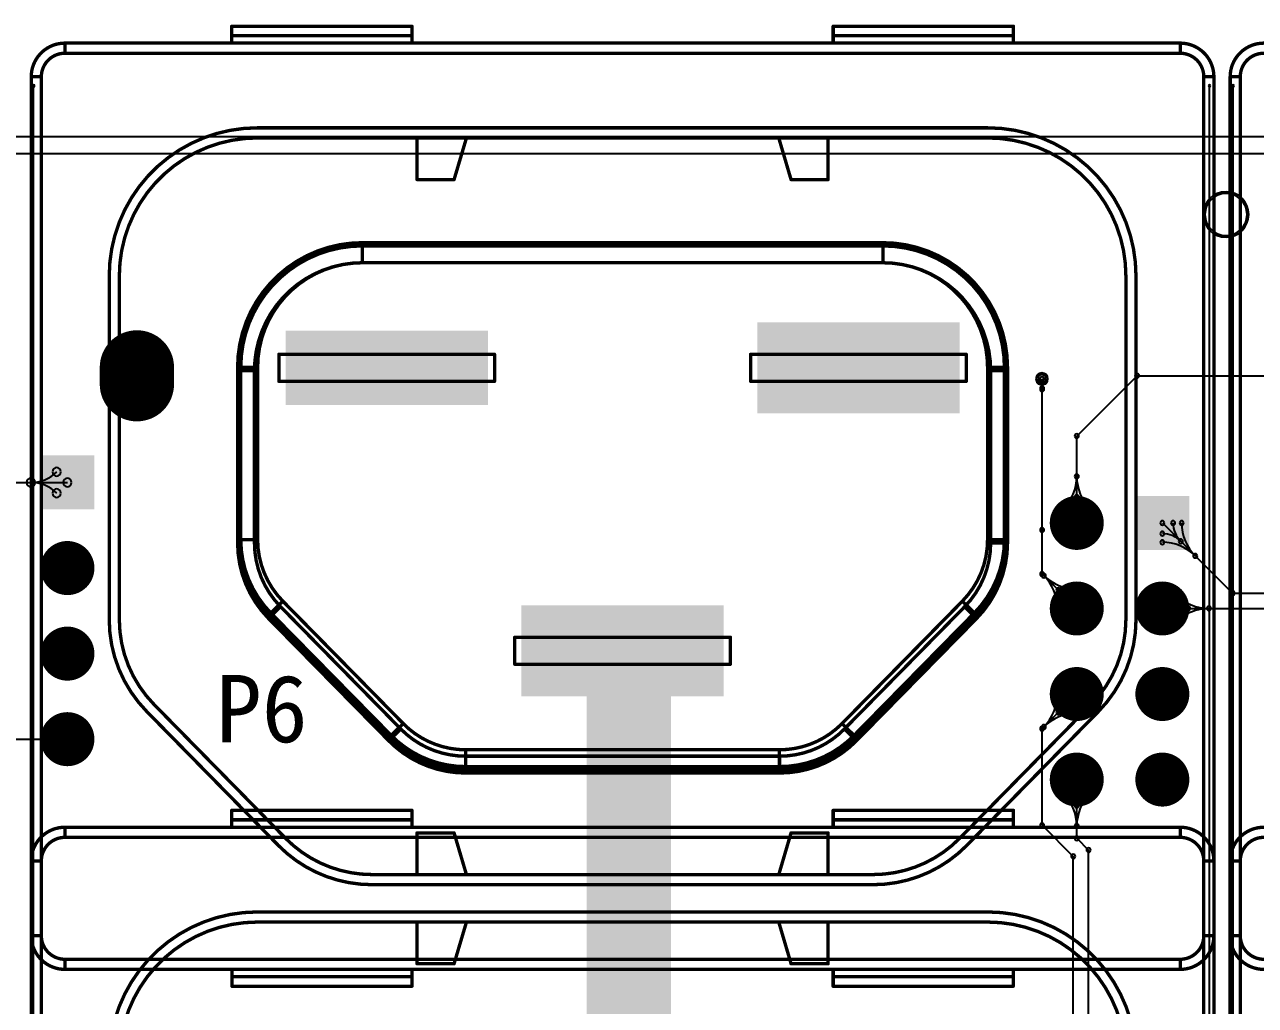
# Model space of a CAD drawing. Header units: inches. Extents: x 32166 to 66782, y 2386 to 7162.
# Drawn here: x 33347.3 to 33493.4, y 3565.2 to 3681.6 of the extents above; entities that cross this region are included whole.
import ezdxf

# ---------------------------------------------------------------- set-up
doc = ezdxf.new("R2010")
doc.units = ezdxf.units.IN
doc.header["$LTSCALE"] = 0.64311
doc.header["$MEASUREMENT"] = 0
for name, color, linetype in [('KEEPOUTLAYER', 6, 'CONTINUOUS'), ('MULTILAYER', 9, 'CONTINUOUS'), ('TOPLAYER', 1, 'CONTINUOUS'), ('TOPOVERLAY', 2, 'CONTINUOUS'), ('TOPSOLDER', 216, 'CONTINUOUS')]:
    doc.layers.add(name, color=color, linetype=linetype)
doc.styles.get("Standard").update_dxf_attribs({"font": 'txt', "width": 0.8})

msp = doc.modelspace()

# ---------------------------------------------------------------- linework, layer by layer
at = {"layer": 'KEEPOUTLAYER'}
msp.add_line((32676.92, 3668.36), (34016.92, 3668.36), dxfattribs=at)
at = {"layer": 'MULTILAYER'}
for points, const_width in [([(33360.58, 3638.92), (33360.58, 3640.92)], 8), ([(33357.66, 3640.52), (33357.66, 3639.32)], 2)]:
    msp.add_lwpolyline(points, dxfattribs=dict(at, const_width=const_width))
for points, const_width in [([(33362.58, 3640.92, 1), (33358.58, 3640.92, 1)], 4), ([(33362.58, 3638.92, 1), (33358.58, 3638.92, 1)], 4), ([(33358.16, 3640.52, 1), (33357.16, 3640.52, 1)], 1), ([(33358.16, 3639.32, 1), (33357.16, 3639.32, 1)], 1), ([(33473.56, 3622.45, 1), (33470.76, 3622.45, 1)], 2.8), ([(33353.73, 3617.09, 1), (33350.93, 3617.09, 1)], 2.8), ([(33473.56, 3612.29, 1), (33470.76, 3612.29, 1)], 2.8), ([(33483.72, 3612.29, 1), (33480.92, 3612.29, 1)], 2.8), ([(33353.73, 3606.93, 1), (33350.93, 3606.93, 1)], 2.8), ([(33473.56, 3602.13, 1), (33470.76, 3602.13, 1)], 2.8), ([(33483.72, 3602.13, 1), (33480.92, 3602.13, 1)], 2.8), ([(33353.73, 3596.77, 1), (33350.93, 3596.77, 1)], 2.8), ([(33473.56, 3591.97, 1), (33470.76, 3591.97, 1)], 2.8), ([(33483.72, 3591.97, 1), (33480.92, 3591.97, 1)], 2.8)]:
    msp.add_lwpolyline(points, format="xyb", close=True, dxfattribs=dict(at, const_width=const_width))
for centre, radius, start, end in [((33489.88, 3659.08), 2.5, 0, 180), ((33489.88, 3659.08), 2.5, 180, 0), ((33468.02, 3639.56), 0.5, 0, 180), ((33468.02, 3639.56), 0.5, 180, 0)]:
    msp.add_arc(centre, radius, start, end, dxfattribs=at)
for points in [[(33457.84, 3645.87), (33434.64, 3645.87), (33457.84, 3635.87), (33434.64, 3635.87)], [(33401.84, 3644.87), (33378.64, 3644.87), (33401.84, 3636.87), (33378.64, 3636.87)], [(33349.53, 3624.45), (33355.13, 3624.45), (33349.53, 3630.05), (33355.13, 3630.05)], [(33479.52, 3619.65), (33485.12, 3619.65), (33479.52, 3625.25), (33485.12, 3625.25)], [(33406.64, 3602.27), (33429.84, 3602.27), (33406.64, 3612.27), (33429.84, 3612.27)]]:
    msp.add_solid(points, dxfattribs=at)
at = {"layer": 'TOPLAYER'}
for p, q in [((33342.59, 3666.31), (33970.69, 3666.31)), ((33472.16, 3632.76), (33479.32, 3639.92)), ((33479.32, 3639.92), (33494.4, 3639.92)), ((33468.02, 3639.56), (33468.05, 3639.54)), ((33468.05, 3621.6), (33468.05, 3639.54)), ((33472.16, 3622.45), (33472.16, 3632.76)), ((33342.17, 3627.25), (33352.33, 3627.25)), ((33482.32, 3622.45), (33490.66, 3614.11)), ((33468.05, 3616.4), (33468.05, 3621.6)), ((33468.05, 3616.4), (33472.16, 3612.29)), ((33490.66, 3614.11), (33502.73, 3614.11)), ((33482.32, 3612.29), (33503.49, 3612.29)), ((33468.05, 3598.02), (33472.16, 3602.13)), ((33468.05, 3586.54), (33468.05, 3598.02)), ((33342.17, 3596.77), (33352.33, 3596.77)), ((33472.16, 3585), (33472.16, 3591.97)), ((33468.05, 3586.54), (33471.74, 3582.85)), ((33472.16, 3585), (33473.56, 3583.6)), ((33471.74, 3551.94), (33471.74, 3582.85)), ((33473.56, 3546.64), (33473.56, 3583.6))]:
    msp.add_line(p, q, dxfattribs=at)
for points, const_width in [([(33360.58, 3638.92), (33360.58, 3640.92)], 8), ([(33357.66, 3640.52), (33357.66, 3639.32)], 2)]:
    msp.add_lwpolyline(points, dxfattribs=dict(at, const_width=const_width))
for points, const_width in [([(33362.58, 3640.92, 1), (33358.58, 3640.92, 1)], 4), ([(33362.58, 3638.92, 1), (33358.58, 3638.92, 1)], 4), ([(33358.16, 3640.52, 1), (33357.16, 3640.52, 1)], 1), ([(33358.16, 3639.32, 1), (33357.16, 3639.32, 1)], 1), ([(33473.56, 3622.45, 1), (33470.76, 3622.45, 1)], 2.8), ([(33353.73, 3617.09, 1), (33350.93, 3617.09, 1)], 2.8), ([(33473.56, 3612.29, 1), (33470.76, 3612.29, 1)], 2.8), ([(33483.72, 3612.29, 1), (33480.92, 3612.29, 1)], 2.8), ([(33353.73, 3606.93, 1), (33350.93, 3606.93, 1)], 2.8), ([(33473.56, 3602.13, 1), (33470.76, 3602.13, 1)], 2.8), ([(33483.72, 3602.13, 1), (33480.92, 3602.13, 1)], 2.8), ([(33353.73, 3596.77, 1), (33350.93, 3596.77, 1)], 2.8), ([(33473.56, 3591.97, 1), (33470.76, 3591.97, 1)], 2.8), ([(33483.72, 3591.97, 1), (33480.92, 3591.97, 1)], 2.8)]:
    msp.add_lwpolyline(points, format="xyb", close=True, dxfattribs=dict(at, const_width=const_width))
for centre, radius, start, end in [((33489.88, 3659.08), 2.5, 0, 180), ((33489.88, 3659.08), 2.5, 180, 0), ((33468.02, 3639.56), 0.5, 0, 180), ((33468.02, 3639.56), 0.254, 0, 180), ((33468.05, 3639.54), 0.254, 0, 180), ((33468.05, 3639.54), 0.254, 0, 180), ((33479.32, 3639.92), 0.254, 0, 180), ((33479.32, 3639.92), 0.254, 0, 180), ((33479.32, 3639.92), 0.254, 180, 0), ((33479.32, 3639.92), 0.254, 180, 0), ((33467.67, 3639.22), 0.254, 0, 180), ((33467.67, 3639.22), 0.254, 180, 0), ((33468.02, 3639.56), 0.5, 180, 0), ((33466.77, 3638.31), 1.29, 0.0002, 45.0002), ((33468.02, 3639.56), 0.254, 180, 0), ((33468.05, 3639.54), 0.254, 180, 0), ((33468.05, 3639.54), 0.254, 180, 0), ((33468.05, 3638.45), 0.254, 0, 180), ((33468.05, 3638.31), 0.254, 0, 180), ((33468.05, 3638.45), 0.254, 180, 0), ((33468.05, 3638.31), 0.254, 180, 0), ((33469.14, 3638.45), 1.09, 134.9997, 179.9997), ((33468.37, 3639.22), 0.254, 0, 180), ((33468.37, 3639.22), 0.254, 180, 0), ((33472.16, 3632.76), 0.254, 0, 180), ((33472.16, 3632.76), 0.254, 0, 180), ((33472.16, 3632.76), 0.254, 180, 0), ((33472.16, 3632.76), 0.254, 180, 0), ((33347.99, 3631.6), 4.35, 270.0001, 315.0001), ((33347.99, 3631.6), 4.35, 270.0001, 315.0001), ((33351.06, 3628.52), 0.5, 0, 180), ((33351.06, 3628.52), 0.5, 0, 180), ((33351.06, 3628.52), 0.5, 180, 0), ((33351.06, 3628.52), 0.5, 180, 0), ((33466.63, 3627.99), 5.53, 315, 0), ((33472.16, 3627.99), 0.254, 0, 180), ((33472.16, 3627.99), 0.254, 0, 180), ((33472.16, 3627.99), 0.254, 180, 0), ((33472.16, 3627.99), 0.254, 180, 0), ((33477.69, 3627.99), 5.53, 180, 225), ((33347.99, 3627.25), 0.5, 0, 180), ((33347.99, 3627.25), 0.5, 0, 180), ((33347.99, 3627.25), 0.5, 0, 180), ((33347.99, 3627.25), 0.5, 0, 180), ((33347.99, 3627.25), 0.5, 180, 0), ((33347.99, 3627.25), 0.5, 180, 0), ((33347.99, 3627.25), 0.5, 180, 0), ((33347.99, 3627.25), 0.5, 180, 0), ((33347.99, 3622.91), 4.35, 44.9999, 89.9999), ((33347.99, 3622.91), 4.35, 44.9999, 89.9999), ((33351.06, 3625.98), 0.5, 0, 180), ((33351.06, 3625.98), 0.5, 0, 180), ((33352.33, 3627.25), 0.5, 0, 180), ((33352.33, 3627.25), 0.5, 180, 0), ((33351.06, 3625.98), 0.5, 180, 0), ((33351.06, 3625.98), 0.5, 180, 0), ((33469.08, 3625.53), 3.08, 314.9998, 359.9998), ((33472.16, 3625.53), 0.254, 0, 180), ((33472.16, 3625.53), 0.254, 0, 180), ((33472.16, 3625.53), 0.254, 180, 0), ((33472.16, 3625.53), 0.254, 180, 0), ((33475.24, 3625.53), 3.08, 180.0002, 225.0002), ((33470.54, 3624.07), 0.254, 0, 180), ((33470.54, 3624.07), 0.254, 180, 0), ((33471.26, 3623.35), 0.254, 0, 180), ((33473.06, 3623.35), 0.254, 0, 180), ((33473.78, 3624.07), 0.254, 0, 180), ((33473.78, 3624.07), 0.254, 180, 0), ((33471.26, 3623.35), 0.254, 180, 0), ((33472.16, 3622.45), 0.254, 0, 180), ((33472.16, 3622.45), 0.254, 180, 0), ((33473.06, 3623.35), 0.254, 180, 0), ((33482.32, 3622.45), 0.254, 0, 180), ((33482.32, 3622.45), 0.254, 180, 0), ((33483.59, 3622.45), 0.254, 0, 180), ((33483.59, 3622.45), 0.254, 180, 0), ((33486.68, 3622.45), 3.08, 180.0002, 225.0002), ((33484.61, 3622.45), 0.254, 0, 180), ((33484.61, 3622.45), 0.254, 180, 0), ((33490.14, 3622.45), 5.53, 180, 225), ((33468.05, 3621.6), 0.254, 0, 180), ((33468.05, 3621.6), 0.254, 0, 180), ((33468.05, 3621.6), 0.254, 180, 0), ((33468.05, 3621.6), 0.254, 180, 0), ((33482.32, 3621.18), 0.254, 0, 180), ((33482.32, 3621.18), 0.254, 180, 0), ((33482.32, 3618.1), 3.08, 44.9998, 89.9998), ((33482.32, 3620.16), 0.254, 0, 180), ((33482.32, 3620.16), 0.254, 180, 0), ((33482.32, 3614.63), 5.53, 45, 90), ((33484.5, 3620.27), 0.254, 0, 180), ((33484.5, 3620.27), 0.254, 0, 180), ((33484.5, 3620.27), 0.254, 180, 0), ((33484.5, 3620.27), 0.254, 180, 0), ((33486.23, 3618.54), 0.254, 0, 180), ((33486.23, 3618.54), 0.254, 0, 180), ((33486.23, 3618.54), 0.254, 180, 0), ((33486.23, 3618.54), 0.254, 180, 0), ((33468.05, 3616.4), 0.254, 0, 180), ((33468.05, 3616.4), 0.254, 0, 180), ((33468.05, 3616.4), 0.254, 180, 0), ((33468.05, 3616.4), 0.254, 180, 0), ((33468.25, 3616.2), 0.254, 0, 180), ((33468.25, 3616.2), 0.254, 0, 180), ((33468.25, 3616.2), 0.254, 180, 0), ((33468.25, 3616.2), 0.254, 180, 0), ((33472.16, 3620.12), 5.53, 225, 270), ((33464.33, 3612.29), 5.53, 360, 45), ((33472.16, 3614.58), 0.254, 0, 180), ((33469.98, 3614.47), 0.254, 0, 180), ((33469.98, 3614.47), 0.254, 0, 180), ((33469.98, 3614.47), 0.254, 180, 0), ((33469.98, 3614.47), 0.254, 180, 0), ((33472.16, 3616.65), 3.08, 224.9998, 269.9998), ((33467.8, 3612.29), 3.08, 0.0002, 45.0002), ((33472.16, 3614.58), 0.254, 180, 0), ((33472.16, 3613.57), 0.254, 0, 180), ((33472.16, 3613.57), 0.254, 180, 0), ((33483.22, 3613.19), 0.254, 0, 180), ((33483.94, 3613.91), 0.254, 0, 180), ((33483.94, 3613.91), 0.254, 180, 0), ((33487.85, 3617.83), 5.53, 225, 270), ((33490.66, 3614.11), 0.254, 0, 180), ((33490.66, 3614.11), 0.254, 0, 180), ((33490.66, 3614.11), 0.254, 180, 0), ((33490.66, 3614.11), 0.254, 180, 0), ((33469.87, 3612.29), 0.254, 0, 180), ((33469.87, 3612.29), 0.254, 180, 0), ((33470.88, 3612.29), 0.254, 0, 180), ((33470.88, 3612.29), 0.254, 180, 0), ((33472.16, 3612.29), 0.254, 0, 180), ((33472.16, 3612.29), 0.254, 180, 0), ((33482.32, 3612.29), 0.254, 0, 180), ((33482.32, 3612.29), 0.254, 180, 0), ((33483.22, 3613.19), 0.254, 180, 0), ((33485.4, 3615.37), 3.08, 224.9998, 269.9998), ((33485.4, 3609.21), 3.08, 90.0002, 135.0002), ((33487.85, 3606.76), 5.53, 90, 135), ((33485.4, 3612.29), 0.254, 0, 180), ((33485.4, 3612.29), 0.254, 0, 180), ((33485.4, 3612.29), 0.254, 180, 0), ((33485.4, 3612.29), 0.254, 180, 0), ((33487.85, 3612.29), 0.254, 0, 180), ((33487.85, 3612.29), 0.254, 0, 180), ((33487.85, 3612.29), 0.254, 180, 0), ((33487.85, 3612.29), 0.254, 180, 0), ((33483.22, 3611.39), 0.254, 0, 180), ((33483.22, 3611.39), 0.254, 180, 0), ((33483.94, 3610.67), 0.254, 0, 180), ((33483.94, 3610.67), 0.254, 180, 0), ((33464.33, 3602.13), 5.53, 315, 0), ((33469.87, 3602.13), 0.254, 0, 180), ((33469.87, 3602.13), 0.254, 180, 0), ((33467.8, 3602.13), 3.08, 314.9998, 359.9998), ((33470.88, 3602.13), 0.254, 0, 180), ((33470.88, 3602.13), 0.254, 180, 0), ((33472.16, 3602.13), 0.254, 0, 180), ((33472.16, 3602.13), 0.254, 180, 0), ((33469.98, 3599.95), 0.254, 0, 180), ((33469.98, 3599.95), 0.254, 0, 180), ((33472.16, 3597.78), 3.08, 90.0002, 135.0002), ((33472.16, 3600.86), 0.254, 0, 180), ((33472.16, 3600.86), 0.254, 180, 0), ((33472.16, 3594.31), 5.53, 90, 135), ((33469.98, 3599.95), 0.254, 180, 0), ((33469.98, 3599.95), 0.254, 180, 0), ((33472.16, 3599.84), 0.254, 0, 180), ((33472.16, 3599.84), 0.254, 180, 0), ((33352.33, 3596.77), 1.2, 0, 180), ((33468.05, 3598.02), 0.254, 0, 180), ((33468.05, 3598.02), 0.254, 0, 180), ((33468.05, 3598.02), 0.254, 180, 0), ((33468.05, 3598.02), 0.254, 180, 0), ((33468.25, 3598.22), 0.254, 0, 180), ((33468.25, 3598.22), 0.254, 0, 180), ((33468.25, 3598.22), 0.254, 180, 0), ((33468.25, 3598.22), 0.254, 180, 0), ((33352.33, 3596.77), 1.2, 180, 0), ((33472.16, 3591.97), 0.254, 0, 180), ((33472.16, 3591.97), 0.254, 180, 0), ((33470.54, 3590.35), 0.254, 0, 180), ((33470.54, 3590.35), 0.254, 180, 0), ((33466.63, 3586.44), 5.53, 360, 45), ((33471.26, 3591.07), 0.254, 0, 180), ((33471.26, 3591.07), 0.254, 180, 0), ((33469.08, 3588.89), 3.08, 0.0002, 45.0002), ((33475.24, 3588.89), 3.08, 134.9998, 179.9998), ((33477.69, 3586.44), 5.53, 135, 180), ((33473.06, 3591.07), 0.254, 0, 180), ((33473.06, 3591.07), 0.254, 180, 0), ((33473.78, 3590.35), 0.254, 0, 180), ((33473.78, 3590.35), 0.254, 180, 0), ((33472.16, 3588.89), 0.254, 0, 180), ((33472.16, 3588.89), 0.254, 0, 180), ((33472.16, 3588.89), 0.254, 180, 0), ((33472.16, 3588.89), 0.254, 180, 0), ((33468.05, 3586.54), 0.254, 0, 180), ((33468.05, 3586.54), 0.254, 0, 180), ((33468.05, 3586.54), 0.254, 180, 0), ((33468.05, 3586.54), 0.254, 180, 0), ((33472.16, 3586.44), 0.254, 0, 180), ((33472.16, 3586.44), 0.254, 0, 180), ((33472.16, 3586.44), 0.254, 180, 0), ((33472.16, 3586.44), 0.254, 180, 0), ((33472.16, 3585), 0.254, 0, 180), ((33472.16, 3585), 0.254, 0, 180), ((33472.16, 3585), 0.254, 180, 0), ((33472.16, 3585), 0.254, 180, 0), ((33471.74, 3582.85), 0.254, 0, 180), ((33471.74, 3582.85), 0.254, 0, 180), ((33471.74, 3582.85), 0.254, 180, 0), ((33471.74, 3582.85), 0.254, 180, 0), ((33473.56, 3583.6), 0.254, 0, 180), ((33473.56, 3583.6), 0.254, 0, 180), ((33473.56, 3583.6), 0.254, 180, 0), ((33473.56, 3583.6), 0.254, 180, 0)]:
    msp.add_arc(centre, radius, start, end, dxfattribs=at)
for points in [[(33457.84, 3645.87), (33434.64, 3645.87), (33457.84, 3635.87), (33434.64, 3635.87)], [(33401.84, 3644.87), (33378.64, 3644.87), (33401.84, 3636.87), (33378.64, 3636.87)], [(33349.53, 3624.45), (33355.13, 3624.45), (33349.53, 3630.05), (33355.13, 3630.05)], [(33479.52, 3619.65), (33485.12, 3619.65), (33479.52, 3625.25), (33485.12, 3625.25)], [(33406.64, 3602.27), (33429.84, 3602.27), (33406.64, 3612.27), (33429.84, 3612.27)], [(33413.97, 3516.37), (33423.97, 3516.37), (33413.97, 3608.37), (33423.97, 3608.37)]]:
    msp.add_solid(points, dxfattribs=at)
at = {"layer": 'TOPOVERLAY'}
for p, q in [((33348.32, 3478.36), (33348.32, 3674.36)), ((33487.92, 3478.36), (33487.92, 3674.36)), ((33490.72, 3478.36), (33490.72, 3674.36))]:
    msp.add_line(p, q, dxfattribs=at)
at = {"layer": 'TOPOVERLAY', "const_width": 0.4}
for points in [[(33371.84, 3679.43), (33371.84, 3681.43)], [(33371.84, 3681.43), (33393.24, 3681.43)], [(33371.84, 3680.31), (33393.24, 3680.31)], [(33393.24, 3679.43), (33393.24, 3681.43)], [(33443.24, 3679.43), (33443.24, 3681.43)], [(33443.24, 3681.43), (33464.64, 3681.43)], [(33443.24, 3680.31), (33464.64, 3680.31)], [(33464.64, 3679.43), (33464.64, 3681.43)], [(33352.04, 3678.23), (33352.04, 3679.43)], [(33352.04, 3679.43), (33484.44, 3679.43)], [(33484.44, 3678.23), (33484.44, 3679.43)], [(33352.04, 3678.23), (33484.44, 3678.23)], [(33348.04, 3573.43), (33348.04, 3675.43)], [(33348.04, 3675.43), (33349.24, 3675.43)], [(33349.24, 3573.43), (33349.24, 3675.43)], [(33487.24, 3573.43), (33487.24, 3675.43)], [(33487.24, 3675.43), (33488.44, 3675.43)], [(33488.44, 3573.43), (33488.44, 3675.43)], [(33490.37, 3573.43), (33490.37, 3675.43)], [(33490.37, 3675.43), (33491.57, 3675.43)], [(33491.57, 3573.43), (33491.57, 3675.43)], [(33374.88, 3669.37), (33461.6, 3669.37)], [(33374.88, 3668.17), (33461.6, 3668.17)], [(33393.84, 3663.23), (33393.84, 3668.11)], [(33398.24, 3663.23), (33399.69, 3668.11)], [(33436.8, 3668.11), (33438.24, 3663.23)], [(33442.64, 3663.23), (33442.64, 3668.11)], [(33393.84, 3663.23), (33398.24, 3663.23)], [(33438.24, 3663.23), (33442.64, 3663.23)], [(33387.34, 3653.35), (33387.34, 3655.73)], [(33387.34, 3655.73), (33449.14, 3655.73)], [(33449.14, 3653.35), (33449.14, 3655.73)], [(33387.34, 3655.35), (33449.14, 3655.35)], [(33387.34, 3653.35), (33387.34, 3655.35)], [(33387.34, 3655.35), (33449.14, 3655.35)], [(33449.14, 3653.35), (33449.14, 3655.35)], [(33387.34, 3653.35), (33449.14, 3653.35)], [(33387.34, 3653.35), (33449.14, 3653.35)], [(33357.3, 3610.96), (33357.3, 3651.79)], [(33358.5, 3610.96), (33358.5, 3651.79)], [(33477.99, 3610.96), (33477.99, 3651.79)], [(33479.19, 3610.96), (33479.19, 3651.79)], [(33377.44, 3639.27), (33377.44, 3642.47)], [(33377.44, 3642.47), (33403.04, 3642.47)], [(33403.04, 3639.27), (33403.04, 3642.47)], [(33433.44, 3639.27), (33433.44, 3642.47)], [(33433.44, 3642.47), (33459.04, 3642.47)], [(33459.04, 3639.27), (33459.04, 3642.47)], [(33372.54, 3620.47), (33372.54, 3640.93)], [(33372.54, 3640.93), (33374.92, 3640.93)], [(33372.92, 3620.47), (33372.92, 3640.93)], [(33374.92, 3620.47), (33374.92, 3640.93)], [(33461.57, 3620.47), (33461.57, 3640.93)], [(33461.57, 3640.93), (33463.94, 3640.93)], [(33463.57, 3620.47), (33463.57, 3640.93)], [(33463.94, 3620.47), (33463.94, 3640.93)], [(33372.54, 3620.07), (33372.54, 3640.55)], [(33372.54, 3640.55), (33374.54, 3640.55)], [(33374.54, 3620.07), (33374.54, 3640.55)], [(33461.94, 3620.07), (33461.94, 3640.55)], [(33461.94, 3640.55), (33463.94, 3640.55)], [(33463.94, 3620.07), (33463.94, 3640.55)], [(33377.44, 3639.27), (33403.04, 3639.27)], [(33433.44, 3639.27), (33459.04, 3639.27)], [(33372.54, 3620.47), (33374.92, 3620.47)], [(33461.57, 3620.47), (33463.94, 3620.47)], [(33461.94, 3620.07), (33463.94, 3620.07)], [(33376.21, 3611.49), (33377.91, 3613.16)], [(33377.91, 3613.16), (33392.2, 3598.62)], [(33444.29, 3598.62), (33458.58, 3613.16)], [(33458.58, 3613.16), (33460.27, 3611.49)], [(33376.21, 3611.1), (33377.64, 3612.5)], [(33376.48, 3611.76), (33390.77, 3597.22)], [(33377.64, 3612.5), (33391.91, 3597.98)], [(33444.58, 3597.98), (33458.85, 3612.5)], [(33445.72, 3597.22), (33460, 3611.76)], [(33458.85, 3612.5), (33460.27, 3611.1)], [(33376.21, 3611.49), (33390.5, 3596.96)], [(33376.21, 3611.1), (33390.48, 3596.58)], [(33445.99, 3596.96), (33460.27, 3611.49)], [(33446.01, 3596.58), (33460.27, 3611.1)], [(33405.44, 3605.67), (33405.44, 3608.87)], [(33405.44, 3608.87), (33431.04, 3608.87)], [(33431.04, 3605.67), (33431.04, 3608.87)], [(33405.44, 3605.67), (33431.04, 3605.67)], [(33361.77, 3600.04), (33377.38, 3584.15)], [(33362.63, 3600.88), (33378.24, 3584.99)], [(33458.25, 3584.99), (33473.86, 3600.88)], [(33459.1, 3584.15), (33474.72, 3600.04)], [(33390.5, 3596.96), (33392.2, 3598.62)], [(33444.29, 3598.62), (33445.99, 3596.96)], [(33390.48, 3596.58), (33391.91, 3597.98)], [(33444.58, 3597.98), (33446.01, 3596.58)], [(33399.61, 3592.75), (33399.61, 3594.75)], [(33399.61, 3594.75), (33436.88, 3594.75)], [(33399.63, 3593.13), (33399.63, 3595.51)], [(33399.63, 3595.51), (33436.86, 3595.51)], [(33436.86, 3593.13), (33436.86, 3595.51)], [(33436.88, 3592.75), (33436.88, 3594.75)], [(33399.61, 3592.75), (33436.88, 3592.75)], [(33399.63, 3593.51), (33436.86, 3593.51)], [(33399.63, 3593.13), (33436.86, 3593.13)], [(33371.84, 3586.31), (33371.84, 3588.31)], [(33371.84, 3588.31), (33393.24, 3588.31)], [(33393.24, 3586.31), (33393.24, 3588.31)], [(33443.24, 3586.31), (33443.24, 3588.31)], [(33443.24, 3588.31), (33464.64, 3588.31)], [(33464.64, 3586.31), (33464.64, 3588.31)], [(33371.84, 3587.19), (33393.24, 3587.19)], [(33443.24, 3587.19), (33464.64, 3587.19)], [(33352.04, 3585.11), (33352.04, 3586.31)], [(33352.04, 3586.31), (33484.44, 3586.31)], [(33393.84, 3580.74), (33393.84, 3585.63)], [(33393.84, 3585.63), (33398.24, 3585.63)], [(33398.24, 3585.63), (33399.69, 3580.74)], [(33436.8, 3580.74), (33438.24, 3585.63)], [(33438.24, 3585.63), (33442.64, 3585.63)], [(33442.64, 3580.74), (33442.64, 3585.63)], [(33484.44, 3585.11), (33484.44, 3586.31)], [(33352.04, 3585.11), (33484.44, 3585.11)], [(33348.04, 3480.31), (33348.04, 3582.31)], [(33348.04, 3582.31), (33349.24, 3582.31)], [(33349.24, 3480.31), (33349.24, 3582.31)], [(33487.24, 3480.31), (33487.24, 3582.31)], [(33487.24, 3582.31), (33488.44, 3582.31)], [(33488.44, 3480.31), (33488.44, 3582.31)], [(33490.37, 3480.31), (33490.37, 3582.31)], [(33490.37, 3582.31), (33491.57, 3582.31)], [(33491.57, 3480.31), (33491.57, 3582.31)], [(33388.5, 3580.69), (33447.99, 3580.69)], [(33388.5, 3579.49), (33447.99, 3579.49)], [(33374.88, 3576.25), (33461.6, 3576.25)], [(33374.88, 3575.05), (33461.6, 3575.05)], [(33393.84, 3570.11), (33393.84, 3574.99)], [(33398.24, 3570.11), (33399.69, 3574.99)], [(33436.8, 3574.99), (33438.24, 3570.11)], [(33442.64, 3570.11), (33442.64, 3574.99)], [(33348.04, 3573.43), (33349.24, 3573.43)], [(33487.24, 3573.43), (33488.44, 3573.43)], [(33490.37, 3573.43), (33491.57, 3573.43)], [(33352.04, 3570.63), (33484.44, 3570.63)], [(33352.04, 3569.43), (33352.04, 3570.63)], [(33352.04, 3569.43), (33484.44, 3569.43)], [(33371.87, 3568.55), (33371.87, 3569.43)], [(33393.24, 3567.43), (33393.24, 3569.43)], [(33393.84, 3570.11), (33398.24, 3570.11)], [(33438.24, 3570.11), (33442.64, 3570.11)], [(33443.24, 3567.43), (33443.24, 3569.43)], [(33464.62, 3568.55), (33464.62, 3569.43)], [(33484.44, 3569.43), (33484.44, 3570.63)], [(33371.87, 3567.43), (33371.87, 3568.55)], [(33371.87, 3568.55), (33393.24, 3568.55)], [(33443.24, 3568.55), (33464.62, 3568.55)], [(33464.62, 3567.43), (33464.62, 3568.55)], [(33371.87, 3567.43), (33393.24, 3567.43)], [(33443.24, 3567.43), (33464.62, 3567.43)]]:
    msp.add_lwpolyline(points, dxfattribs=at)
at = {"layer": 'TOPOVERLAY', "const_width": 0.2}
for points in [[(33371.74, 3681.43, 1), (33371.94, 3681.43, 1)], [(33371.74, 3681.43, 1), (33371.94, 3681.43, 1)], [(33371.74, 3680.31, 1), (33371.94, 3680.31, 1)], [(33393.14, 3681.43, 1), (33393.34, 3681.43, 1)], [(33393.14, 3681.43, 1), (33393.34, 3681.43, 1)], [(33393.14, 3680.31, 1), (33393.34, 3680.31, 1)], [(33443.14, 3681.43, 1), (33443.34, 3681.43, 1)], [(33443.14, 3681.43, 1), (33443.34, 3681.43, 1)], [(33443.14, 3680.31, 1), (33443.34, 3680.31, 1)], [(33464.54, 3681.43, 1), (33464.74, 3681.43, 1)], [(33464.54, 3681.43, 1), (33464.74, 3681.43, 1)], [(33464.54, 3680.31, 1), (33464.74, 3680.31, 1)], [(33351.94, 3679.43, 1), (33352.14, 3679.43, 1)], [(33351.94, 3679.43, 1), (33352.14, 3679.43, 1)], [(33351.94, 3679.43, 1), (33352.14, 3679.43, 1)], [(33371.74, 3679.43, 1), (33371.94, 3679.43, 1)], [(33393.14, 3679.43, 1), (33393.34, 3679.43, 1)], [(33443.14, 3679.43, 1), (33443.34, 3679.43, 1)], [(33464.54, 3679.43, 1), (33464.74, 3679.43, 1)], [(33484.34, 3679.43, 1), (33484.54, 3679.43, 1)], [(33484.34, 3679.43, 1), (33484.54, 3679.43, 1)], [(33484.34, 3679.43, 1), (33484.54, 3679.43, 1)], [(33351.94, 3678.23, 1), (33352.14, 3678.23, 1)], [(33351.94, 3678.23, 1), (33352.14, 3678.23, 1)], [(33351.94, 3678.23, 1), (33352.14, 3678.23, 1)], [(33484.34, 3678.23, 1), (33484.54, 3678.23, 1)], [(33484.34, 3678.23, 1), (33484.54, 3678.23, 1)], [(33484.34, 3678.23, 1), (33484.54, 3678.23, 1)], [(33347.94, 3675.43, 1), (33348.14, 3675.43, 1)], [(33347.94, 3675.43, 1), (33348.14, 3675.43, 1)], [(33347.94, 3675.43, 1), (33348.14, 3675.43, 1)], [(33349.14, 3675.43, 1), (33349.34, 3675.43, 1)], [(33349.14, 3675.43, 1), (33349.34, 3675.43, 1)], [(33349.14, 3675.43, 1), (33349.34, 3675.43, 1)], [(33487.14, 3675.43, 1), (33487.34, 3675.43, 1)], [(33487.14, 3675.43, 1), (33487.34, 3675.43, 1)], [(33487.14, 3675.43, 1), (33487.34, 3675.43, 1)], [(33488.34, 3675.43, 1), (33488.54, 3675.43, 1)], [(33488.34, 3675.43, 1), (33488.54, 3675.43, 1)], [(33488.34, 3675.43, 1), (33488.54, 3675.43, 1)], [(33490.27, 3675.43, 1), (33490.47, 3675.43, 1)], [(33490.27, 3675.43, 1), (33490.47, 3675.43, 1)], [(33490.27, 3675.43, 1), (33490.47, 3675.43, 1)], [(33491.47, 3675.43, 1), (33491.67, 3675.43, 1)], [(33491.47, 3675.43, 1), (33491.67, 3675.43, 1)], [(33491.47, 3675.43, 1), (33491.67, 3675.43, 1)], [(33374.78, 3669.37, 1), (33374.98, 3669.37, 1)], [(33374.78, 3669.37, 1), (33374.98, 3669.37, 1)], [(33461.5, 3669.37, 1), (33461.7, 3669.37, 1)], [(33461.5, 3669.37, 1), (33461.7, 3669.37, 1)], [(33374.78, 3668.17, 1), (33374.98, 3668.17, 1)], [(33374.78, 3668.17, 1), (33374.98, 3668.17, 1)], [(33393.74, 3668.11, 1), (33393.94, 3668.11, 1)], [(33399.59, 3668.11, 1), (33399.79, 3668.11, 1)], [(33436.7, 3668.11, 1), (33436.9, 3668.11, 1)], [(33442.54, 3668.11, 1), (33442.74, 3668.11, 1)], [(33461.5, 3668.17, 1), (33461.7, 3668.17, 1)], [(33461.5, 3668.17, 1), (33461.7, 3668.17, 1)], [(33393.74, 3663.23, 1), (33393.94, 3663.23, 1)], [(33393.74, 3663.23, 1), (33393.94, 3663.23, 1)], [(33398.14, 3663.23, 1), (33398.34, 3663.23, 1)], [(33398.14, 3663.23, 1), (33398.34, 3663.23, 1)], [(33438.14, 3663.23, 1), (33438.34, 3663.23, 1)], [(33438.14, 3663.23, 1), (33438.34, 3663.23, 1)], [(33442.54, 3663.23, 1), (33442.74, 3663.23, 1)], [(33442.54, 3663.23, 1), (33442.74, 3663.23, 1)], [(33387.24, 3655.73, 1), (33387.44, 3655.73, 1)], [(33387.24, 3655.73, 1), (33387.44, 3655.73, 1)], [(33387.24, 3655.73, 1), (33387.44, 3655.73, 1)], [(33449.04, 3655.73, 1), (33449.24, 3655.73, 1)], [(33449.04, 3655.73, 1), (33449.24, 3655.73, 1)], [(33449.04, 3655.73, 1), (33449.24, 3655.73, 1)], [(33387.24, 3655.35, 1), (33387.44, 3655.35, 1)], [(33387.24, 3655.35, 1), (33387.44, 3655.35, 1)], [(33387.24, 3655.35, 1), (33387.44, 3655.35, 1)], [(33387.24, 3655.35, 1), (33387.44, 3655.35, 1)], [(33387.24, 3655.35, 1), (33387.44, 3655.35, 1)], [(33449.04, 3655.35, 1), (33449.24, 3655.35, 1)], [(33449.04, 3655.35, 1), (33449.24, 3655.35, 1)], [(33449.04, 3655.35, 1), (33449.24, 3655.35, 1)], [(33449.04, 3655.35, 1), (33449.24, 3655.35, 1)], [(33449.04, 3655.35, 1), (33449.24, 3655.35, 1)], [(33387.24, 3653.35, 1), (33387.44, 3653.35, 1)], [(33387.24, 3653.35, 1), (33387.44, 3653.35, 1)], [(33387.24, 3653.35, 1), (33387.44, 3653.35, 1)], [(33387.24, 3653.35, 1), (33387.44, 3653.35, 1)], [(33387.24, 3653.35, 1), (33387.44, 3653.35, 1)], [(33387.24, 3653.35, 1), (33387.44, 3653.35, 1)], [(33449.04, 3653.35, 1), (33449.24, 3653.35, 1)], [(33449.04, 3653.35, 1), (33449.24, 3653.35, 1)], [(33449.04, 3653.35, 1), (33449.24, 3653.35, 1)], [(33449.04, 3653.35, 1), (33449.24, 3653.35, 1)], [(33449.04, 3653.35, 1), (33449.24, 3653.35, 1)], [(33449.04, 3653.35, 1), (33449.24, 3653.35, 1)], [(33357.2, 3651.79, 1), (33357.4, 3651.79, 1)], [(33357.2, 3651.79, 1), (33357.4, 3651.79, 1)], [(33358.4, 3651.79, 1), (33358.6, 3651.79, 1)], [(33358.4, 3651.79, 1), (33358.6, 3651.79, 1)], [(33477.89, 3651.79, 1), (33478.09, 3651.79, 1)], [(33477.89, 3651.79, 1), (33478.09, 3651.79, 1)], [(33479.09, 3651.79, 1), (33479.29, 3651.79, 1)], [(33479.09, 3651.79, 1), (33479.29, 3651.79, 1)], [(33377.34, 3642.47, 1), (33377.54, 3642.47, 1)], [(33377.34, 3642.47, 1), (33377.54, 3642.47, 1)], [(33402.94, 3642.47, 1), (33403.14, 3642.47, 1)], [(33402.94, 3642.47, 1), (33403.14, 3642.47, 1)], [(33433.34, 3642.47, 1), (33433.54, 3642.47, 1)], [(33433.34, 3642.47, 1), (33433.54, 3642.47, 1)], [(33458.94, 3642.47, 1), (33459.14, 3642.47, 1)], [(33458.94, 3642.47, 1), (33459.14, 3642.47, 1)], [(33372.44, 3640.93, 1), (33372.64, 3640.93, 1)], [(33372.44, 3640.93, 1), (33372.64, 3640.93, 1)], [(33372.44, 3640.93, 1), (33372.64, 3640.93, 1)], [(33372.82, 3640.93, 1), (33373.02, 3640.93, 1)], [(33372.82, 3640.93, 1), (33373.02, 3640.93, 1)], [(33374.82, 3640.93, 1), (33375.02, 3640.93, 1)], [(33374.82, 3640.93, 1), (33375.02, 3640.93, 1)], [(33374.82, 3640.93, 1), (33375.02, 3640.93, 1)], [(33461.47, 3640.93, 1), (33461.67, 3640.93, 1)], [(33461.47, 3640.93, 1), (33461.67, 3640.93, 1)], [(33461.47, 3640.93, 1), (33461.67, 3640.93, 1)], [(33463.47, 3640.93, 1), (33463.67, 3640.93, 1)], [(33463.47, 3640.93, 1), (33463.67, 3640.93, 1)], [(33463.84, 3640.93, 1), (33464.04, 3640.93, 1)], [(33463.84, 3640.93, 1), (33464.04, 3640.93, 1)], [(33463.84, 3640.93, 1), (33464.04, 3640.93, 1)], [(33372.44, 3640.55, 1), (33372.64, 3640.55, 1)], [(33372.44, 3640.55, 1), (33372.64, 3640.55, 1)], [(33372.44, 3640.55, 1), (33372.64, 3640.55, 1)], [(33374.44, 3640.55, 1), (33374.64, 3640.55, 1)], [(33374.44, 3640.55, 1), (33374.64, 3640.55, 1)], [(33374.44, 3640.55, 1), (33374.64, 3640.55, 1)], [(33461.84, 3640.55, 1), (33462.04, 3640.55, 1)], [(33461.84, 3640.55, 1), (33462.04, 3640.55, 1)], [(33461.84, 3640.55, 1), (33462.04, 3640.55, 1)], [(33463.84, 3640.55, 1), (33464.04, 3640.55, 1)], [(33463.84, 3640.55, 1), (33464.04, 3640.55, 1)], [(33463.84, 3640.55, 1), (33464.04, 3640.55, 1)], [(33377.34, 3639.27, 1), (33377.54, 3639.27, 1)], [(33377.34, 3639.27, 1), (33377.54, 3639.27, 1)], [(33402.94, 3639.27, 1), (33403.14, 3639.27, 1)], [(33402.94, 3639.27, 1), (33403.14, 3639.27, 1)], [(33433.34, 3639.27, 1), (33433.54, 3639.27, 1)], [(33433.34, 3639.27, 1), (33433.54, 3639.27, 1)], [(33458.94, 3639.27, 1), (33459.14, 3639.27, 1)], [(33458.94, 3639.27, 1), (33459.14, 3639.27, 1)], [(33372.44, 3620.47, 1), (33372.64, 3620.47, 1)], [(33372.44, 3620.47, 1), (33372.64, 3620.47, 1)], [(33372.44, 3620.47, 1), (33372.64, 3620.47, 1)], [(33372.82, 3620.47, 1), (33373.02, 3620.47, 1)], [(33372.82, 3620.47, 1), (33373.02, 3620.47, 1)], [(33374.82, 3620.47, 1), (33375.02, 3620.47, 1)], [(33374.82, 3620.47, 1), (33375.02, 3620.47, 1)], [(33374.82, 3620.47, 1), (33375.02, 3620.47, 1)], [(33461.47, 3620.47, 1), (33461.67, 3620.47, 1)], [(33461.47, 3620.47, 1), (33461.67, 3620.47, 1)], [(33461.47, 3620.47, 1), (33461.67, 3620.47, 1)], [(33463.47, 3620.47, 1), (33463.67, 3620.47, 1)], [(33463.47, 3620.47, 1), (33463.67, 3620.47, 1)], [(33463.84, 3620.47, 1), (33464.04, 3620.47, 1)], [(33463.84, 3620.47, 1), (33464.04, 3620.47, 1)], [(33463.84, 3620.47, 1), (33464.04, 3620.47, 1)], [(33372.44, 3620.07, 1), (33372.64, 3620.07, 1)], [(33372.44, 3620.07, 1), (33372.64, 3620.07, 1)], [(33374.44, 3620.07, 1), (33374.64, 3620.07, 1)], [(33374.44, 3620.07, 1), (33374.64, 3620.07, 1)], [(33461.84, 3620.07, 1), (33462.04, 3620.07, 1)], [(33461.84, 3620.07, 1), (33462.04, 3620.07, 1)], [(33461.84, 3620.07, 1), (33462.04, 3620.07, 1)], [(33463.84, 3620.07, 1), (33464.04, 3620.07, 1)], [(33463.84, 3620.07, 1), (33464.04, 3620.07, 1)], [(33463.84, 3620.07, 1), (33464.04, 3620.07, 1)], [(33377.81, 3613.16, 1), (33378.01, 3613.16, 1)], [(33377.81, 3613.16, 1), (33378.01, 3613.16, 1)], [(33377.81, 3613.16, 1), (33378.01, 3613.16, 1)], [(33458.48, 3613.16, 1), (33458.68, 3613.16, 1)], [(33458.48, 3613.16, 1), (33458.68, 3613.16, 1)], [(33458.48, 3613.16, 1), (33458.68, 3613.16, 1)], [(33376.38, 3611.76, 1), (33376.58, 3611.76, 1)], [(33376.38, 3611.76, 1), (33376.58, 3611.76, 1)], [(33377.54, 3612.5, 1), (33377.74, 3612.5, 1)], [(33377.54, 3612.5, 1), (33377.74, 3612.5, 1)], [(33377.54, 3612.5, 1), (33377.74, 3612.5, 1)], [(33458.75, 3612.5, 1), (33458.95, 3612.5, 1)], [(33458.75, 3612.5, 1), (33458.95, 3612.5, 1)], [(33458.75, 3612.5, 1), (33458.95, 3612.5, 1)], [(33459.91, 3611.76, 1), (33460.1, 3611.76, 1)], [(33459.91, 3611.76, 1), (33460.1, 3611.76, 1)], [(33357.2, 3610.96, 1), (33357.4, 3610.96, 1)], [(33357.2, 3610.96, 1), (33357.4, 3610.96, 1)], [(33358.4, 3610.96, 1), (33358.6, 3610.96, 1)], [(33358.4, 3610.96, 1), (33358.6, 3610.96, 1)], [(33376.11, 3611.49, 1), (33376.31, 3611.49, 1)], [(33376.11, 3611.49, 1), (33376.31, 3611.49, 1)], [(33376.11, 3611.49, 1), (33376.31, 3611.49, 1)], [(33376.11, 3611.1, 1), (33376.31, 3611.1, 1)], [(33376.11, 3611.1, 1), (33376.31, 3611.1, 1)], [(33376.11, 3611.1, 1), (33376.31, 3611.1, 1)], [(33460.17, 3611.49, 1), (33460.37, 3611.49, 1)], [(33460.17, 3611.49, 1), (33460.37, 3611.49, 1)], [(33460.17, 3611.49, 1), (33460.37, 3611.49, 1)], [(33460.17, 3611.1, 1), (33460.37, 3611.1, 1)], [(33460.17, 3611.1, 1), (33460.37, 3611.1, 1)], [(33460.17, 3611.1, 1), (33460.37, 3611.1, 1)], [(33477.89, 3610.96, 1), (33478.09, 3610.96, 1)], [(33477.89, 3610.96, 1), (33478.09, 3610.96, 1)], [(33479.09, 3610.96, 1), (33479.29, 3610.96, 1)], [(33479.09, 3610.96, 1), (33479.29, 3610.96, 1)], [(33405.34, 3608.87, 1), (33405.54, 3608.87, 1)], [(33405.34, 3608.87, 1), (33405.54, 3608.87, 1)], [(33430.94, 3608.87, 1), (33431.14, 3608.87, 1)], [(33430.94, 3608.87, 1), (33431.14, 3608.87, 1)], [(33405.34, 3605.67, 1), (33405.54, 3605.67, 1)], [(33405.34, 3605.67, 1), (33405.54, 3605.67, 1)], [(33430.94, 3605.67, 1), (33431.14, 3605.67, 1)], [(33430.94, 3605.67, 1), (33431.14, 3605.67, 1)], [(33361.67, 3600.04, 1), (33361.87, 3600.04, 1)], [(33361.67, 3600.04, 1), (33361.87, 3600.04, 1)], [(33362.53, 3600.88, 1), (33362.73, 3600.88, 1)], [(33362.53, 3600.88, 1), (33362.73, 3600.88, 1)], [(33473.76, 3600.88, 1), (33473.96, 3600.88, 1)], [(33473.76, 3600.88, 1), (33473.96, 3600.88, 1)], [(33474.62, 3600.04, 1), (33474.82, 3600.04, 1)], [(33474.62, 3600.04, 1), (33474.82, 3600.04, 1)], [(33392.1, 3598.62, 1), (33392.3, 3598.62, 1)], [(33392.1, 3598.62, 1), (33392.3, 3598.62, 1)], [(33392.1, 3598.62, 1), (33392.3, 3598.62, 1)], [(33444.19, 3598.62, 1), (33444.39, 3598.62, 1)], [(33444.19, 3598.62, 1), (33444.39, 3598.62, 1)], [(33444.19, 3598.62, 1), (33444.39, 3598.62, 1)], [(33390.67, 3597.22, 1), (33390.87, 3597.22, 1)], [(33390.67, 3597.22, 1), (33390.87, 3597.22, 1)], [(33391.81, 3597.98, 1), (33392.01, 3597.98, 1)], [(33391.81, 3597.98, 1), (33392.01, 3597.98, 1)], [(33391.81, 3597.98, 1), (33392.01, 3597.98, 1)], [(33444.48, 3597.98, 1), (33444.68, 3597.98, 1)], [(33444.48, 3597.98, 1), (33444.68, 3597.98, 1)], [(33444.48, 3597.98, 1), (33444.68, 3597.98, 1)], [(33445.62, 3597.22, 1), (33445.82, 3597.22, 1)], [(33445.62, 3597.22, 1), (33445.82, 3597.22, 1)], [(33390.38, 3596.58, 1), (33390.58, 3596.58, 1)], [(33390.38, 3596.58, 1), (33390.58, 3596.58, 1)], [(33390.38, 3596.58, 1), (33390.58, 3596.58, 1)], [(33390.4, 3596.96, 1), (33390.6, 3596.96, 1)], [(33390.4, 3596.96, 1), (33390.6, 3596.96, 1)], [(33390.4, 3596.96, 1), (33390.6, 3596.96, 1)], [(33445.89, 3596.96, 1), (33446.09, 3596.96, 1)], [(33445.89, 3596.96, 1), (33446.09, 3596.96, 1)], [(33445.89, 3596.96, 1), (33446.09, 3596.96, 1)], [(33445.91, 3596.58, 1), (33446.11, 3596.58, 1)], [(33445.91, 3596.58, 1), (33446.11, 3596.58, 1)], [(33445.91, 3596.58, 1), (33446.11, 3596.58, 1)], [(33399.51, 3594.75, 1), (33399.71, 3594.75, 1)], [(33399.51, 3594.75, 1), (33399.71, 3594.75, 1)], [(33399.51, 3594.75, 1), (33399.71, 3594.75, 1)], [(33399.53, 3595.51, 1), (33399.73, 3595.51, 1)], [(33399.53, 3595.51, 1), (33399.73, 3595.51, 1)], [(33399.53, 3595.51, 1), (33399.73, 3595.51, 1)], [(33436.76, 3595.51, 1), (33436.96, 3595.51, 1)], [(33436.76, 3595.51, 1), (33436.96, 3595.51, 1)], [(33436.76, 3595.51, 1), (33436.96, 3595.51, 1)], [(33436.78, 3594.75, 1), (33436.98, 3594.75, 1)], [(33436.78, 3594.75, 1), (33436.98, 3594.75, 1)], [(33436.78, 3594.75, 1), (33436.98, 3594.75, 1)], [(33399.51, 3592.75, 1), (33399.71, 3592.75, 1)], [(33399.51, 3592.75, 1), (33399.71, 3592.75, 1)], [(33399.51, 3592.75, 1), (33399.71, 3592.75, 1)], [(33399.53, 3593.51, 1), (33399.73, 3593.51, 1)], [(33399.53, 3593.51, 1), (33399.73, 3593.51, 1)], [(33399.53, 3593.13, 1), (33399.73, 3593.13, 1)], [(33399.53, 3593.13, 1), (33399.73, 3593.13, 1)], [(33399.53, 3593.13, 1), (33399.73, 3593.13, 1)], [(33436.76, 3593.51, 1), (33436.96, 3593.51, 1)], [(33436.76, 3593.51, 1), (33436.96, 3593.51, 1)], [(33436.76, 3593.13, 1), (33436.96, 3593.13, 1)], [(33436.76, 3593.13, 1), (33436.96, 3593.13, 1)], [(33436.76, 3593.13, 1), (33436.96, 3593.13, 1)], [(33436.78, 3592.75, 1), (33436.98, 3592.75, 1)], [(33436.78, 3592.75, 1), (33436.98, 3592.75, 1)], [(33436.78, 3592.75, 1), (33436.98, 3592.75, 1)], [(33371.74, 3588.31, 1), (33371.94, 3588.31, 1)], [(33371.74, 3588.31, 1), (33371.94, 3588.31, 1)], [(33393.14, 3588.31, 1), (33393.34, 3588.31, 1)], [(33393.14, 3588.31, 1), (33393.34, 3588.31, 1)], [(33443.14, 3588.31, 1), (33443.34, 3588.31, 1)], [(33443.14, 3588.31, 1), (33443.34, 3588.31, 1)], [(33464.54, 3588.31, 1), (33464.74, 3588.31, 1)], [(33464.54, 3588.31, 1), (33464.74, 3588.31, 1)], [(33371.74, 3587.19, 1), (33371.94, 3587.19, 1)], [(33393.14, 3587.19, 1), (33393.34, 3587.19, 1)], [(33443.14, 3587.19, 1), (33443.34, 3587.19, 1)], [(33464.54, 3587.19, 1), (33464.74, 3587.19, 1)], [(33351.94, 3586.31, 1), (33352.14, 3586.31, 1)], [(33351.94, 3586.31, 1), (33352.14, 3586.31, 1)], [(33351.94, 3586.31, 1), (33352.14, 3586.31, 1)], [(33371.74, 3586.31, 1), (33371.94, 3586.31, 1)], [(33393.14, 3586.31, 1), (33393.34, 3586.31, 1)], [(33393.74, 3585.63, 1), (33393.94, 3585.63, 1)], [(33393.74, 3585.63, 1), (33393.94, 3585.63, 1)], [(33398.14, 3585.63, 1), (33398.34, 3585.63, 1)], [(33398.14, 3585.63, 1), (33398.34, 3585.63, 1)], [(33438.14, 3585.63, 1), (33438.34, 3585.63, 1)], [(33438.14, 3585.63, 1), (33438.34, 3585.63, 1)], [(33442.54, 3585.63, 1), (33442.74, 3585.63, 1)], [(33442.54, 3585.63, 1), (33442.74, 3585.63, 1)], [(33443.14, 3586.31, 1), (33443.34, 3586.31, 1)], [(33464.54, 3586.31, 1), (33464.74, 3586.31, 1)], [(33484.34, 3586.31, 1), (33484.54, 3586.31, 1)], [(33484.34, 3586.31, 1), (33484.54, 3586.31, 1)], [(33484.34, 3586.31, 1), (33484.54, 3586.31, 1)], [(33351.94, 3585.11, 1), (33352.14, 3585.11, 1)], [(33351.94, 3585.11, 1), (33352.14, 3585.11, 1)], [(33351.94, 3585.11, 1), (33352.14, 3585.11, 1)], [(33377.28, 3584.15, 1), (33377.48, 3584.15, 1)], [(33377.28, 3584.15, 1), (33377.48, 3584.15, 1)], [(33378.14, 3584.99, 1), (33378.34, 3584.99, 1)], [(33378.14, 3584.99, 1), (33378.34, 3584.99, 1)], [(33458.15, 3584.99, 1), (33458.35, 3584.99, 1)], [(33458.15, 3584.99, 1), (33458.35, 3584.99, 1)], [(33459, 3584.15, 1), (33459.2, 3584.15, 1)], [(33459, 3584.15, 1), (33459.2, 3584.15, 1)], [(33484.34, 3585.11, 1), (33484.54, 3585.11, 1)], [(33484.34, 3585.11, 1), (33484.54, 3585.11, 1)], [(33484.34, 3585.11, 1), (33484.54, 3585.11, 1)], [(33347.94, 3582.31, 1), (33348.14, 3582.31, 1)], [(33347.94, 3582.31, 1), (33348.14, 3582.31, 1)], [(33347.94, 3582.31, 1), (33348.14, 3582.31, 1)], [(33349.14, 3582.31, 1), (33349.34, 3582.31, 1)], [(33349.14, 3582.31, 1), (33349.34, 3582.31, 1)], [(33349.14, 3582.31, 1), (33349.34, 3582.31, 1)], [(33487.14, 3582.31, 1), (33487.34, 3582.31, 1)], [(33487.14, 3582.31, 1), (33487.34, 3582.31, 1)], [(33487.14, 3582.31, 1), (33487.34, 3582.31, 1)], [(33488.34, 3582.31, 1), (33488.54, 3582.31, 1)], [(33488.34, 3582.31, 1), (33488.54, 3582.31, 1)], [(33488.34, 3582.31, 1), (33488.54, 3582.31, 1)], [(33490.27, 3582.31, 1), (33490.47, 3582.31, 1)], [(33490.27, 3582.31, 1), (33490.47, 3582.31, 1)], [(33490.27, 3582.31, 1), (33490.47, 3582.31, 1)], [(33491.47, 3582.31, 1), (33491.67, 3582.31, 1)], [(33491.47, 3582.31, 1), (33491.67, 3582.31, 1)], [(33491.47, 3582.31, 1), (33491.67, 3582.31, 1)], [(33388.4, 3580.69, 1), (33388.6, 3580.69, 1)], [(33388.4, 3580.69, 1), (33388.6, 3580.69, 1)], [(33388.4, 3579.49, 1), (33388.6, 3579.49, 1)], [(33388.4, 3579.49, 1), (33388.6, 3579.49, 1)], [(33393.74, 3580.74, 1), (33393.94, 3580.74, 1)], [(33399.59, 3580.74, 1), (33399.79, 3580.74, 1)], [(33436.7, 3580.74, 1), (33436.9, 3580.74, 1)], [(33442.54, 3580.74, 1), (33442.74, 3580.74, 1)], [(33447.89, 3580.69, 1), (33448.09, 3580.69, 1)], [(33447.89, 3580.69, 1), (33448.09, 3580.69, 1)], [(33447.89, 3579.49, 1), (33448.09, 3579.49, 1)], [(33447.89, 3579.49, 1), (33448.09, 3579.49, 1)], [(33374.78, 3576.25, 1), (33374.98, 3576.25, 1)], [(33374.78, 3576.25, 1), (33374.98, 3576.25, 1)], [(33461.5, 3576.25, 1), (33461.7, 3576.25, 1)], [(33461.5, 3576.25, 1), (33461.7, 3576.25, 1)], [(33374.78, 3575.05, 1), (33374.98, 3575.05, 1)], [(33374.78, 3575.05, 1), (33374.98, 3575.05, 1)], [(33393.74, 3574.99, 1), (33393.94, 3574.99, 1)], [(33399.59, 3574.99, 1), (33399.79, 3574.99, 1)], [(33436.7, 3574.99, 1), (33436.9, 3574.99, 1)], [(33442.54, 3574.99, 1), (33442.74, 3574.99, 1)], [(33461.5, 3575.05, 1), (33461.7, 3575.05, 1)], [(33461.5, 3575.05, 1), (33461.7, 3575.05, 1)], [(33347.94, 3573.43, 1), (33348.14, 3573.43, 1)], [(33347.94, 3573.43, 1), (33348.14, 3573.43, 1)], [(33347.94, 3573.43, 1), (33348.14, 3573.43, 1)], [(33349.14, 3573.43, 1), (33349.34, 3573.43, 1)], [(33349.14, 3573.43, 1), (33349.34, 3573.43, 1)], [(33349.14, 3573.43, 1), (33349.34, 3573.43, 1)], [(33487.14, 3573.43, 1), (33487.34, 3573.43, 1)], [(33487.14, 3573.43, 1), (33487.34, 3573.43, 1)], [(33487.14, 3573.43, 1), (33487.34, 3573.43, 1)], [(33488.34, 3573.43, 1), (33488.54, 3573.43, 1)], [(33488.34, 3573.43, 1), (33488.54, 3573.43, 1)], [(33488.34, 3573.43, 1), (33488.54, 3573.43, 1)], [(33490.27, 3573.43, 1), (33490.47, 3573.43, 1)], [(33490.27, 3573.43, 1), (33490.47, 3573.43, 1)], [(33490.27, 3573.43, 1), (33490.47, 3573.43, 1)], [(33491.47, 3573.43, 1), (33491.67, 3573.43, 1)], [(33491.47, 3573.43, 1), (33491.67, 3573.43, 1)], [(33491.47, 3573.43, 1), (33491.67, 3573.43, 1)], [(33351.94, 3570.63, 1), (33352.14, 3570.63, 1)], [(33351.94, 3570.63, 1), (33352.14, 3570.63, 1)], [(33351.94, 3570.63, 1), (33352.14, 3570.63, 1)], [(33351.94, 3569.43, 1), (33352.14, 3569.43, 1)], [(33351.94, 3569.43, 1), (33352.14, 3569.43, 1)], [(33351.94, 3569.43, 1), (33352.14, 3569.43, 1)], [(33371.77, 3569.43, 1), (33371.97, 3569.43, 1)], [(33393.14, 3569.43, 1), (33393.34, 3569.43, 1)], [(33393.74, 3570.11, 1), (33393.94, 3570.11, 1)], [(33393.74, 3570.11, 1), (33393.94, 3570.11, 1)], [(33398.14, 3570.11, 1), (33398.34, 3570.11, 1)], [(33398.14, 3570.11, 1), (33398.34, 3570.11, 1)], [(33438.14, 3570.11, 1), (33438.34, 3570.11, 1)], [(33438.14, 3570.11, 1), (33438.34, 3570.11, 1)], [(33442.54, 3570.11, 1), (33442.74, 3570.11, 1)], [(33442.54, 3570.11, 1), (33442.74, 3570.11, 1)], [(33443.14, 3569.43, 1), (33443.34, 3569.43, 1)], [(33464.52, 3569.43, 1), (33464.72, 3569.43, 1)], [(33484.34, 3570.63, 1), (33484.54, 3570.63, 1)], [(33484.34, 3570.63, 1), (33484.54, 3570.63, 1)], [(33484.34, 3570.63, 1), (33484.54, 3570.63, 1)], [(33484.34, 3569.43, 1), (33484.54, 3569.43, 1)], [(33484.34, 3569.43, 1), (33484.54, 3569.43, 1)], [(33484.34, 3569.43, 1), (33484.54, 3569.43, 1)], [(33371.77, 3568.55, 1), (33371.97, 3568.55, 1)], [(33371.77, 3568.55, 1), (33371.97, 3568.55, 1)], [(33371.77, 3568.55, 1), (33371.97, 3568.55, 1)], [(33393.14, 3568.55, 1), (33393.34, 3568.55, 1)], [(33443.14, 3568.55, 1), (33443.34, 3568.55, 1)], [(33464.52, 3568.55, 1), (33464.72, 3568.55, 1)], [(33464.52, 3568.55, 1), (33464.72, 3568.55, 1)], [(33464.52, 3568.55, 1), (33464.72, 3568.55, 1)], [(33371.77, 3567.43, 1), (33371.97, 3567.43, 1)], [(33371.77, 3567.43, 1), (33371.97, 3567.43, 1)], [(33393.14, 3567.43, 1), (33393.34, 3567.43, 1)], [(33393.14, 3567.43, 1), (33393.34, 3567.43, 1)], [(33443.14, 3567.43, 1), (33443.34, 3567.43, 1)], [(33443.14, 3567.43, 1), (33443.34, 3567.43, 1)], [(33464.52, 3567.43, 1), (33464.72, 3567.43, 1)], [(33464.52, 3567.43, 1), (33464.72, 3567.43, 1)]]:
    msp.add_lwpolyline(points, format="xyb", close=True, dxfattribs=at)
at = {"layer": 'TOPOVERLAY', "const_width": 0.4}
for points in [[(33348.04, 3675.43, -0.414214), (33352.04, 3679.43)], [(33484.44, 3679.43, -0.414214), (33488.44, 3675.43)], [(33490.37, 3675.43, -0.414214), (33494.37, 3679.43)], [(33349.24, 3675.43, -0.414214), (33352.04, 3678.23)], [(33484.44, 3678.23, -0.414214), (33487.24, 3675.43)], [(33491.57, 3675.43, -0.414214), (33494.37, 3678.23)], [(33357.3, 3651.79, -0.414214), (33374.88, 3669.37)], [(33461.6, 3669.37, -0.414214), (33479.19, 3651.79)], [(33358.5, 3651.79, -0.414214), (33374.88, 3668.17)], [(33461.6, 3668.17, -0.414214), (33477.99, 3651.79)], [(33372.54, 3640.93, -0.414214), (33387.34, 3655.73)], [(33449.14, 3655.73, -0.414214), (33463.94, 3640.93)], [(33372.54, 3640.55, -0.414214), (33387.34, 3655.35)], [(33372.92, 3640.93, -0.414214), (33387.34, 3655.35)], [(33449.14, 3655.35, -0.414214), (33463.57, 3640.93)], [(33449.14, 3655.35, -0.414214), (33463.94, 3640.55)], [(33374.54, 3640.55, -0.414214), (33387.34, 3653.35)], [(33374.92, 3640.93, -0.414214), (33387.34, 3653.35)], [(33449.14, 3653.35, -0.414214), (33461.57, 3640.93)], [(33449.14, 3653.35, -0.414214), (33461.94, 3640.55)], [(33376.21, 3611.49, -0.196645), (33372.54, 3620.47)], [(33376.48, 3611.76, -0.196645), (33372.92, 3620.47)], [(33377.91, 3613.16, -0.196645), (33374.92, 3620.47)], [(33461.57, 3620.47, -0.196645), (33458.58, 3613.16)], [(33463.57, 3620.47, -0.196645), (33460, 3611.76)], [(33463.94, 3620.47, -0.196645), (33460.27, 3611.49)], [(33376.21, 3611.1, -0.196645), (33372.54, 3620.07)], [(33377.64, 3612.5, -0.196645), (33374.54, 3620.07)], [(33461.94, 3620.07, -0.196645), (33458.85, 3612.5)], [(33463.94, 3620.07, -0.196645), (33460.27, 3611.1)], [(33361.77, 3600.04, -0.196645), (33357.3, 3610.96)], [(33362.63, 3600.88, -0.196645), (33358.5, 3610.96)], [(33477.99, 3610.96, -0.196645), (33473.86, 3600.88)], [(33479.19, 3610.96, -0.196645), (33474.72, 3600.04)], [(33399.63, 3595.51, -0.201181), (33392.2, 3598.62)], [(33444.29, 3598.62, -0.201181), (33436.86, 3595.51)], [(33399.63, 3593.51, -0.201181), (33390.77, 3597.22)], [(33399.61, 3594.75, -0.201181), (33391.91, 3597.98)], [(33445.72, 3597.22, -0.201181), (33436.86, 3593.51)], [(33444.58, 3597.98, -0.201181), (33436.88, 3594.75)], [(33399.61, 3592.75, -0.201181), (33390.48, 3596.58)], [(33399.63, 3593.13, -0.201181), (33390.5, 3596.96)], [(33445.99, 3596.96, -0.201181), (33436.86, 3593.13)], [(33446.01, 3596.58, -0.201181), (33436.88, 3592.75)], [(33348.04, 3582.31, -0.414214), (33352.04, 3586.31)], [(33484.44, 3586.31, -0.414214), (33488.44, 3582.31)], [(33490.37, 3582.31, -0.414214), (33494.37, 3586.31)], [(33349.24, 3582.31, -0.414214), (33352.04, 3585.11)], [(33388.5, 3579.49, -0.201181), (33377.38, 3584.15)], [(33388.5, 3580.69, -0.201181), (33378.24, 3584.99)], [(33458.25, 3584.99, -0.201181), (33447.99, 3580.69)], [(33459.1, 3584.15, -0.201181), (33447.99, 3579.49)], [(33484.44, 3585.11, -0.414214), (33487.24, 3582.31)], [(33491.57, 3582.31, -0.414214), (33494.37, 3585.11)], [(33357.3, 3558.67, -0.414214), (33374.88, 3576.25)], [(33461.6, 3576.25, -0.414214), (33479.19, 3558.67)], [(33358.5, 3558.67, -0.414214), (33374.88, 3575.05)], [(33461.6, 3575.05, -0.414214), (33477.99, 3558.67)], [(33352.04, 3569.43, -0.414214), (33348.04, 3573.43)], [(33352.04, 3570.63, -0.414214), (33349.24, 3573.43)], [(33487.24, 3573.43, -0.414214), (33484.44, 3570.63)], [(33488.44, 3573.43, -0.414214), (33484.44, 3569.43)], [(33494.37, 3569.43, -0.414214), (33490.37, 3573.43)], [(33494.37, 3570.63, -0.414214), (33491.57, 3573.43)]]:
    msp.add_lwpolyline(points, format="xyb", dxfattribs=at)
at = {"layer": 'TOPOVERLAY'}
for centre, start, end in [((33348.32, 3674.36), 0, 180), ((33348.32, 3674.36), 180, 0), ((33487.92, 3674.36), 0, 180), ((33487.92, 3674.36), 180, 0), ((33490.72, 3674.36), 0, 180), ((33490.72, 3674.36), 180, 0)]:
    msp.add_arc(centre, 0.127, start, end, dxfattribs=at)
at = {"layer": 'TOPSOLDER'}
for points, const_width in [([(33360.58, 3638.92), (33360.58, 3640.92)], 8.81), ([(33357.66, 3640.52), (33357.66, 3639.32)], 2.81)]:
    msp.add_lwpolyline(points, dxfattribs=dict(at, const_width=const_width))
for points, const_width in [([(33362.79, 3640.92, 1), (33358.38, 3640.92, 1)], 4.41), ([(33362.79, 3638.92, 1), (33358.38, 3638.92, 1)], 4.41), ([(33358.37, 3640.52, 1), (33356.96, 3640.52, 1)], 1.41), ([(33358.37, 3639.32, 1), (33356.96, 3639.32, 1)], 1.41), ([(33473.76, 3622.45, 1), (33470.56, 3622.45, 1)], 3.21), ([(33353.94, 3617.09, 1), (33350.73, 3617.09, 1)], 3.21), ([(33473.76, 3612.29, 1), (33470.56, 3612.29, 1)], 3.21), ([(33483.92, 3612.29, 1), (33480.72, 3612.29, 1)], 3.21), ([(33353.94, 3606.93, 1), (33350.73, 3606.93, 1)], 3.21), ([(33473.76, 3602.13, 1), (33470.56, 3602.13, 1)], 3.21), ([(33483.92, 3602.13, 1), (33480.72, 3602.13, 1)], 3.21), ([(33353.94, 3596.77, 1), (33350.73, 3596.77, 1)], 3.21), ([(33473.76, 3591.97, 1), (33470.56, 3591.97, 1)], 3.21), ([(33483.92, 3591.97, 1), (33480.72, 3591.97, 1)], 3.21)]:
    msp.add_lwpolyline(points, format="xyb", close=True, dxfattribs=dict(at, const_width=const_width))
for centre, radius, start, end in [((33489.88, 3659.08), 2.7, 0, 180), ((33489.88, 3659.08), 2.7, 180, 0), ((33468.02, 3639.56), 0.703, 0, 180), ((33468.02, 3639.56), 0.703, 180, 0)]:
    msp.add_arc(centre, radius, start, end, dxfattribs=at)
for points in [[(33458.25, 3646.28), (33434.24, 3646.28), (33458.25, 3635.47), (33434.24, 3635.47)], [(33402.25, 3645.28), (33378.24, 3645.28), (33402.25, 3636.47), (33378.24, 3636.47)], [(33349.13, 3624.05), (33355.54, 3624.05), (33349.13, 3630.46), (33355.54, 3630.46)], [(33479.11, 3619.25), (33485.53, 3619.25), (33479.11, 3625.66), (33485.53, 3625.66)], [(33406.24, 3601.87), (33430.25, 3601.87), (33406.24, 3612.68), (33430.25, 3612.68)]]:
    msp.add_solid(points, dxfattribs=at)

# ---------------------------------------------------------------- texts
at = {"layer": 'TOPOVERLAY'}
msp.add_text('P6', height=8, rotation=360, dxfattribs=at).set_placement((33369.96, 3596.4))

doc.saveas('drawing.dxf')
